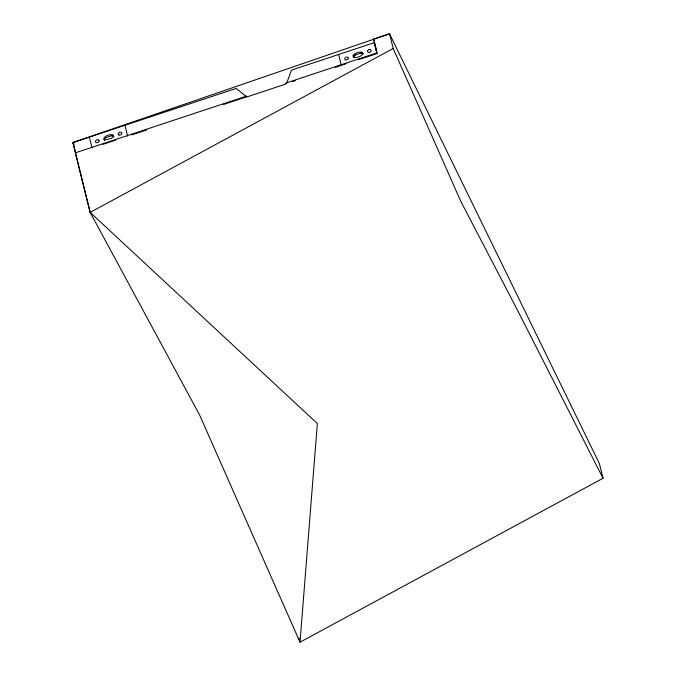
<?xml version="1.0" encoding="UTF-8"?>
<svg xmlns="http://www.w3.org/2000/svg" width="676" height="676" viewBox="0 0 676 676"><rect width="100%" height="100%" fill="white"/><g stroke="black" fill="none" stroke-linecap="round" stroke-linejoin="round"><path stroke-width="1.01" d="M286.041 83.021L285.644 84.103L247.188 96.854L246.351 96.178L75.332 152.852L90.153 212.408L199.581 414.937L300.009 642.2L603.043 478.262L599.392 463.592L389.528 33.8L373.507 39.107L376.938 52.897L286.041 83.021L286.531 83.587L291.483 70.11L374.563 42.571L376.794 51.52M367.609 50.751L368.969 49.509L370.338 49.525A1.884 1.496 -26.4 0 1 371.056 51.199L369.696 52.441L368.335 52.432A1.884 1.496 -26.4 0 1 367.617 50.759M90.153 212.408L393.178 48.469L389.528 33.8L72.957 142.526L90.153 212.408L317.357 423.539L300.009 642.2L298.995 638.127M106.073 137.515L104.434 139.002A2.265 1.8 -26.4 0 0 104.56 140.414M355.331 54.908L353.59 56.894A2.265 1.8 -26.4 0 0 353.818 57.806M104.467 138.039L113.01 135.208M354.68 55.119L362.277 52.601M102.921 144.351L115.782 140.084M131.643 134.921L146.633 129.953M223.57 104.459L246.554 96.837L246.351 96.178M292.522 81.61L295.513 80.613M335.406 67.397L340.391 65.741M346.247 63.705L341.304 65.344L338.6 54.494M358.119 59.775L377.284 53.514M360.671 53.134L362.742 53.404A2.265 1.8 -26.4 0 1 363.249 54.19M111.413 135.741L113.475 136.011A2.256 1.8 -24.1 0 1 113.982 136.797M119.069 135.039L120.886 134.845L121.883 133.392A1.884 1.496 -26.4 0 0 121.435 132.335L119.703 132.116L118.342 133.358A1.884 1.496 -26.4 0 0 119.077 135.048M246.554 96.837L236.161 88.438L72.957 142.526L75.678 153.469L75.332 152.852M603.043 478.262L517.208 309.676L460.669 201.068L393.178 48.469M73.887 144.427L72.957 142.526L73.87 144.394M373.507 39.107L374.335 40.813M374.208 42.689L376.912 53.548M124.95 125.297L127.646 136.155M89.342 137.101L92.037 147.951M113.526 136.248L111.785 138.234L104.805 139.991A2.265 1.8 -26.4 0 1 103.935 137.98C105.786 135.513 110.061 133.983 112.976 134.98A2.265 1.8 -24.1 0 1 113.526 136.248M353.202 55.373L353.092 55.863A2.265 1.8 -26.4 0 0 353.632 57.13C356.598 58.085 361.559 56.699 362.784 53.641A2.265 1.8 -26.4 0 0 362.243 52.373C359.328 51.368 355.044 52.905 353.202 55.373M99.093 140.946L98.096 142.399L96.71 142.704A1.884 1.496 -26.4 0 1 95.561 140.921L96.913 139.67L98.645 139.89A1.884 1.496 -26.4 0 1 99.093 140.946M348.36 58.339L347.354 59.792L345.546 59.978A1.884 1.504 -26.4 0 1 344.819 58.313L346.18 57.063L347.903 57.283A1.884 1.504 -26.4 0 1 348.36 58.339"/></g></svg>
